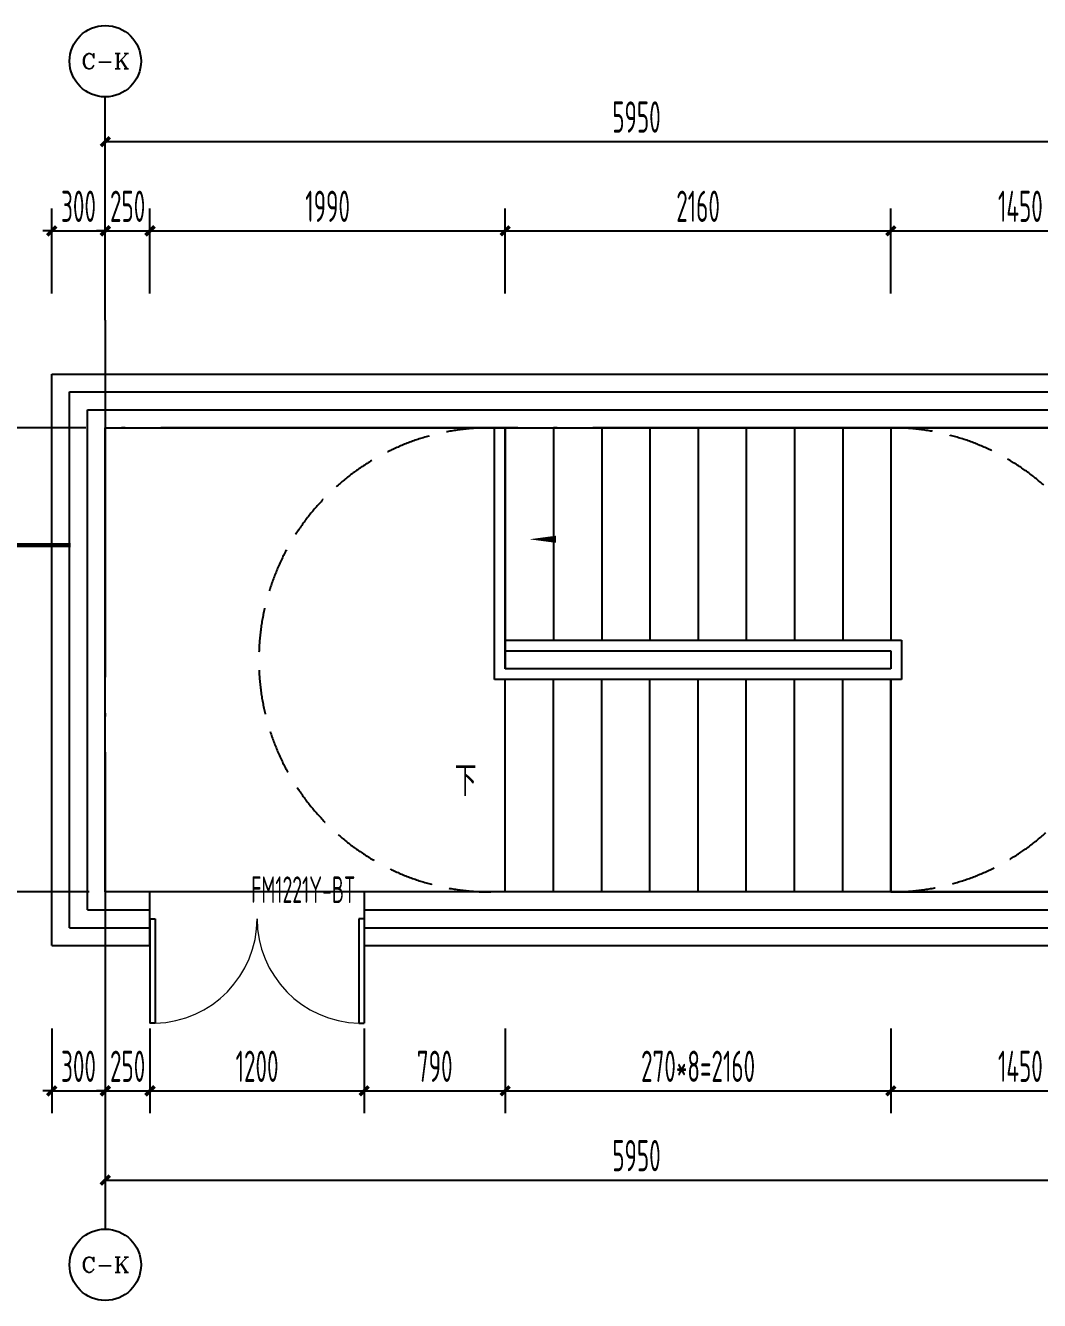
# Model space of a CAD drawing. Extents: x -473190 to 2138458, y -81875 to 2633646.
# Drawn here: x 1313218 to 1318897, y -76023 to -68883 of the extents above; entities that cross this region are included whole.
import ezdxf
from ezdxf.enums import TextEntityAlignment as Align

# ---------------------------------------------------------------- set-up
doc = ezdxf.new("R2010")
doc.units = 0
doc.header["$LTSCALE"] = 1000
doc.linetypes.add('DASH', pattern=[0.35, 0.25, -0.1])
doc.linetypes.add('DOTE', pattern=[2.42, 2, -0.2, 0.02, -0.2])
for name, color, linetype in [('A-DIM_SYMB', 3, 'Continuous'), ('A-PUB_TEXT', 7, 'Continuous'), ('A-STAIR', 3, 'Continuous'), ('AXIS', 3, 'Continuous'), ('AXIS_TEXT', 7, 'Continuous'), ('CURTWALL', 4, 'Continuous'), ('DIM_SYMB', 3, 'Continuous'), ('DOOR_FIRE', 4, 'Continuous'), ('DOOR_FIRE_TEXT', 7, 'Continuous'), ('DOTE', 1, 'DOTE'), ('PUB_DIM', 3, 'Continuous'), ('STAIR', 2, 'Continuous')]:
    doc.layers.add(name, color=color, linetype=linetype)
doc.styles.add('_TCH_AXIS', font='COMPLEX', dxfattribs={"bigfont": 'GBCBIG'})
doc.styles.add('_TCH_DIM', font='SIMPLEX', dxfattribs={"bigfont": 'GBCBIG'})
doc.styles.add('_TCH_DIM_T3', font='tssdeng.shx', dxfattribs={"width": 0.564706, "bigfont": '@@@tssdchn.shx'})
doc.styles.add('_TCH_WINDOW', font='tssdeng.shx', dxfattribs={"width": 0.8, "height": 3.5, "bigfont": 'tssdchn.shx'})
doc.styles.add('COMPLEX', font='COMPLEX.shx', dxfattribs={"width": 0.65})
doc.dimstyles.new('_TCH_ARCH&&50', dxfattribs={"dimtxt": 175, "dimasz": 50, "dimexe": 125, "dimexo": 150, "dimgap": 50, "dimtad": 1, "dimdec": 0, "dimzin": 0, "dimdsep": 46, "dimtxsty": '_TCH_DIM_T3', "dimblk": 'ARCHTICK', "dimcen": 0.09, "dimclrt": 7, "dimazin": 2, "dimtfac": 1, "dimtdec": 0, "dimtix": 1, "dimtmove": 2, "dimatfit": 3, "dimfxl": 0, "dimtolj": 1, "dimtzin": 0, "dimarcsym": 0})

# ---------------------------------------------------------------- blocks, each defined once
blk = doc.blocks.new('_ArchTick')
at = {"color": 0, "linetype": 'ByBlock', "const_width": 0.4}
blk.add_lwpolyline([(-0.5, -0.5), (0.5, 0.5)], dxfattribs=at)
blk = doc.blocks.new('*D2364')
at = {"layer": 'Defpoints', "color": 0, "transparency": 16777216}
for p in [(1313365.2, -74349.2), (1313665.2, -74349.2), (1313665.2, -74849.2)]:
    blk.add_point(p, dxfattribs=at)
at = {"layer": 'PUB_DIM', "color": 0, "lineweight": -2, "transparency": 16777216}
for p, q in [((1313365.2, -74499.2), (1313365.2, -74974.2)), ((1313665.2, -74499.2), (1313665.2, -74974.2)), ((1313365.2, -74849.2), (1313315.2, -74849.2)), ((1313365.2, -74849.2), (1313665.2, -74849.2)), ((1313665.2, -74849.2), (1313715.2, -74849.2))]:
    blk.add_line(p, q, dxfattribs=at)
at = {"layer": 'PUB_DIM', "color": 0, "lineweight": -2, "transparency": 16777216, "xscale": 50, "yscale": 50, "zscale": 50}
blk.add_blockref('_ArchTick', (1313365.2, -74849.2), dxfattribs=at)
at = {"layer": 'PUB_DIM', "color": 0, "lineweight": -2, "transparency": 16777216, "xscale": 50, "yscale": 50, "zscale": 50, "rotation": 180}
blk.add_blockref('_ArchTick', (1313665.2, -74849.2), dxfattribs=at)
at = {"layer": 'PUB_DIM', "color": 7, "transparency": 16777216, "insert": (1313515.2, -74711.7), "char_height": 175, "attachment_point": 5, "style": '_TCH_DIM_T3'}
blk.add_mtext('\\A1;300', dxfattribs=at)
blk = doc.blocks.new('*D2365')
at = {"layer": 'Defpoints', "color": 0, "transparency": 16777216}
for p in [(1313665.2, -74349.2), (1313915.2, -74349.2), (1313915.2, -74849.2)]:
    blk.add_point(p, dxfattribs=at)
at = {"layer": 'PUB_DIM', "color": 0, "lineweight": -2, "transparency": 16777216}
for p, q in [((1313665.2, -74499.2), (1313665.2, -74974.2)), ((1313915.2, -74499.2), (1313915.2, -74974.2)), ((1313665.2, -74849.2), (1313615.2, -74849.2)), ((1313665.2, -74849.2), (1313915.2, -74849.2)), ((1313915.2, -74849.2), (1313965.2, -74849.2))]:
    blk.add_line(p, q, dxfattribs=at)
at = {"layer": 'PUB_DIM', "color": 0, "lineweight": -2, "transparency": 16777216, "xscale": 50, "yscale": 50, "zscale": 50}
blk.add_blockref('_ArchTick', (1313665.2, -74849.2), dxfattribs=at)
at = {"layer": 'PUB_DIM', "color": 0, "lineweight": -2, "transparency": 16777216, "xscale": 50, "yscale": 50, "zscale": 50, "rotation": 180}
blk.add_blockref('_ArchTick', (1313915.2, -74849.2), dxfattribs=at)
at = {"layer": 'PUB_DIM', "color": 7, "transparency": 16777216, "insert": (1313790.2, -74711.7), "char_height": 175, "attachment_point": 5, "style": '_TCH_DIM_T3'}
blk.add_mtext('\\A1;250', dxfattribs=at)
blk = doc.blocks.new('*D2366')
at = {"layer": 'Defpoints', "color": 0, "transparency": 16777216}
for p in [(1313915.2, -74349.2), (1315115.2, -74349.2), (1315115.2, -74849.2)]:
    blk.add_point(p, dxfattribs=at)
at = {"layer": 'PUB_DIM', "color": 0, "lineweight": -2, "transparency": 16777216}
for p, q in [((1313915.2, -74499.2), (1313915.2, -74974.2)), ((1315115.2, -74499.2), (1315115.2, -74974.2)), ((1313915.2, -74849.2), (1315115.2, -74849.2))]:
    blk.add_line(p, q, dxfattribs=at)
at = {"layer": 'PUB_DIM', "color": 0, "lineweight": -2, "transparency": 16777216, "xscale": 50, "yscale": 50, "zscale": 50, "rotation": 180}
blk.add_blockref('_ArchTick', (1313915.2, -74849.2), dxfattribs=at)
at = {"layer": 'PUB_DIM', "color": 0, "lineweight": -2, "transparency": 16777216, "xscale": 50, "yscale": 50, "zscale": 50}
blk.add_blockref('_ArchTick', (1315115.2, -74849.2), dxfattribs=at)
at = {"layer": 'PUB_DIM', "color": 7, "transparency": 16777216, "insert": (1314515.2, -74711.7), "char_height": 175, "attachment_point": 5, "style": '_TCH_DIM_T3'}
blk.add_mtext('\\A1;1200', dxfattribs=at)
blk = doc.blocks.new('*D2367')
at = {"layer": 'Defpoints', "color": 0, "transparency": 16777216}
for p in [(1315115.2, -74349.2), (1315905.2, -74349.2), (1315905.2, -74849.2)]:
    blk.add_point(p, dxfattribs=at)
at = {"layer": 'PUB_DIM', "color": 0, "lineweight": -2, "transparency": 16777216}
for p, q in [((1315115.2, -74499.2), (1315115.2, -74974.2)), ((1315905.2, -74499.2), (1315905.2, -74974.2)), ((1315115.2, -74849.2), (1315905.2, -74849.2))]:
    blk.add_line(p, q, dxfattribs=at)
at = {"layer": 'PUB_DIM', "color": 0, "lineweight": -2, "transparency": 16777216, "xscale": 50, "yscale": 50, "zscale": 50, "rotation": 180}
blk.add_blockref('_ArchTick', (1315115.2, -74849.2), dxfattribs=at)
at = {"layer": 'PUB_DIM', "color": 0, "lineweight": -2, "transparency": 16777216, "xscale": 50, "yscale": 50, "zscale": 50}
blk.add_blockref('_ArchTick', (1315905.2, -74849.2), dxfattribs=at)
at = {"layer": 'PUB_DIM', "color": 7, "transparency": 16777216, "insert": (1315510.2, -74711.7), "char_height": 175, "attachment_point": 5, "style": '_TCH_DIM_T3'}
blk.add_mtext('\\A1;790', dxfattribs=at)
blk = doc.blocks.new('*D2368')
at = {"layer": 'Defpoints', "color": 0, "transparency": 16777216}
for p in [(1315905.2, -74349.2), (1318065.2, -74349.2), (1318065.2, -74849.2)]:
    blk.add_point(p, dxfattribs=at)
at = {"layer": 'PUB_DIM', "color": 0, "lineweight": -2, "transparency": 16777216}
for p, q in [((1315905.2, -74499.2), (1315905.2, -74974.2)), ((1318065.2, -74499.2), (1318065.2, -74974.2)), ((1315905.2, -74849.2), (1318065.2, -74849.2))]:
    blk.add_line(p, q, dxfattribs=at)
at = {"layer": 'PUB_DIM', "color": 0, "lineweight": -2, "transparency": 16777216, "xscale": 50, "yscale": 50, "zscale": 50, "rotation": 180}
blk.add_blockref('_ArchTick', (1315905.2, -74849.2), dxfattribs=at)
at = {"layer": 'PUB_DIM', "color": 0, "lineweight": -2, "transparency": 16777216, "xscale": 50, "yscale": 50, "zscale": 50}
blk.add_blockref('_ArchTick', (1318065.2, -74849.2), dxfattribs=at)
at = {"layer": 'PUB_DIM', "color": 7, "transparency": 16777216, "insert": (1316985.2, -74711.7), "char_height": 175, "attachment_point": 5, "style": '_TCH_DIM_T3'}
blk.add_mtext('\\A1;270*8=2160', dxfattribs=at)
blk = doc.blocks.new('*D2369')
at = {"layer": 'Defpoints', "color": 0, "transparency": 16777216}
for p in [(1318065.2, -74349.2), (1319515.2, -74349.2), (1319515.2, -74849.2)]:
    blk.add_point(p, dxfattribs=at)
at = {"layer": 'PUB_DIM', "color": 0, "lineweight": -2, "transparency": 16777216}
for p, q in [((1318065.2, -74499.2), (1318065.2, -74974.2)), ((1319515.2, -74499.2), (1319515.2, -74974.2)), ((1318065.2, -74849.2), (1319515.2, -74849.2))]:
    blk.add_line(p, q, dxfattribs=at)
at = {"layer": 'PUB_DIM', "color": 0, "lineweight": -2, "transparency": 16777216, "xscale": 50, "yscale": 50, "zscale": 50, "rotation": 180}
blk.add_blockref('_ArchTick', (1318065.2, -74849.2), dxfattribs=at)
at = {"layer": 'PUB_DIM', "color": 0, "lineweight": -2, "transparency": 16777216, "xscale": 50, "yscale": 50, "zscale": 50}
blk.add_blockref('_ArchTick', (1319515.2, -74849.2), dxfattribs=at)
at = {"layer": 'PUB_DIM', "color": 7, "transparency": 16777216, "insert": (1318790.2, -74711.7), "char_height": 175, "attachment_point": 5, "style": '_TCH_DIM_T3'}
blk.add_mtext('\\A1;1450', dxfattribs=at)
blk = doc.blocks.new('*D2375')
at = {"layer": 'Defpoints', "color": 0, "transparency": 16777216}
for p in [(1313665.2, -70033.5), (1313365.2, -70533.5), (1313665.2, -70533.5)]:
    blk.add_point(p, dxfattribs=at)
at = {"layer": 'PUB_DIM', "color": 0, "lineweight": -2, "transparency": 16777216}
for p, q in [((1313365.2, -70383.5), (1313365.2, -69908.5)), ((1313665.2, -70383.5), (1313665.2, -69908.5)), ((1313365.2, -70033.5), (1313315.2, -70033.5)), ((1313365.2, -70033.5), (1313665.2, -70033.5)), ((1313665.2, -70033.5), (1313715.2, -70033.5))]:
    blk.add_line(p, q, dxfattribs=at)
at = {"layer": 'PUB_DIM', "color": 0, "lineweight": -2, "transparency": 16777216, "xscale": 50, "yscale": 50, "zscale": 50}
blk.add_blockref('_ArchTick', (1313365.2, -70033.5), dxfattribs=at)
at = {"layer": 'PUB_DIM', "color": 0, "lineweight": -2, "transparency": 16777216, "xscale": 50, "yscale": 50, "zscale": 50, "rotation": 180}
blk.add_blockref('_ArchTick', (1313665.2, -70033.5), dxfattribs=at)
at = {"layer": 'PUB_DIM', "color": 7, "transparency": 16777216, "insert": (1313515.2, -69896), "char_height": 175, "attachment_point": 5, "style": '_TCH_DIM_T3'}
blk.add_mtext('\\A1;300', dxfattribs=at)
blk = doc.blocks.new('*D2376')
at = {"layer": 'Defpoints', "color": 0, "transparency": 16777216}
for p in [(1313915.2, -70033.5), (1313665.2, -70533.5), (1313915.2, -70533.5)]:
    blk.add_point(p, dxfattribs=at)
at = {"layer": 'PUB_DIM', "color": 0, "lineweight": -2, "transparency": 16777216}
for p, q in [((1313665.2, -70383.5), (1313665.2, -69908.5)), ((1313915.2, -70383.5), (1313915.2, -69908.5)), ((1313665.2, -70033.5), (1313615.2, -70033.5)), ((1313665.2, -70033.5), (1313915.2, -70033.5)), ((1313915.2, -70033.5), (1313965.2, -70033.5))]:
    blk.add_line(p, q, dxfattribs=at)
at = {"layer": 'PUB_DIM', "color": 0, "lineweight": -2, "transparency": 16777216, "xscale": 50, "yscale": 50, "zscale": 50}
blk.add_blockref('_ArchTick', (1313665.2, -70033.5), dxfattribs=at)
at = {"layer": 'PUB_DIM', "color": 0, "lineweight": -2, "transparency": 16777216, "xscale": 50, "yscale": 50, "zscale": 50, "rotation": 180}
blk.add_blockref('_ArchTick', (1313915.2, -70033.5), dxfattribs=at)
at = {"layer": 'PUB_DIM', "color": 7, "transparency": 16777216, "insert": (1313790.2, -69896), "char_height": 175, "attachment_point": 5, "style": '_TCH_DIM_T3'}
blk.add_mtext('\\A1;250', dxfattribs=at)
blk = doc.blocks.new('*D2377')
at = {"layer": 'Defpoints', "color": 0, "transparency": 16777216}
for p in [(1315905.2, -70033.5), (1313915.2, -70533.5), (1315905.2, -70533.5)]:
    blk.add_point(p, dxfattribs=at)
at = {"layer": 'PUB_DIM', "color": 0, "lineweight": -2, "transparency": 16777216}
for p, q in [((1313915.2, -70383.5), (1313915.2, -69908.5)), ((1315905.2, -70383.5), (1315905.2, -69908.5)), ((1313915.2, -70033.5), (1315905.2, -70033.5))]:
    blk.add_line(p, q, dxfattribs=at)
at = {"layer": 'PUB_DIM', "color": 0, "lineweight": -2, "transparency": 16777216, "xscale": 50, "yscale": 50, "zscale": 50, "rotation": 180}
blk.add_blockref('_ArchTick', (1313915.2, -70033.5), dxfattribs=at)
at = {"layer": 'PUB_DIM', "color": 0, "lineweight": -2, "transparency": 16777216, "xscale": 50, "yscale": 50, "zscale": 50}
blk.add_blockref('_ArchTick', (1315905.2, -70033.5), dxfattribs=at)
at = {"layer": 'PUB_DIM', "color": 7, "transparency": 16777216, "insert": (1314910.2, -69896), "char_height": 175, "attachment_point": 5, "style": '_TCH_DIM_T3'}
blk.add_mtext('\\A1;1990', dxfattribs=at)
blk = doc.blocks.new('*D2378')
at = {"layer": 'Defpoints', "color": 0, "transparency": 16777216}
for p in [(1318065.2, -70033.5), (1315905.2, -70533.5), (1318065.2, -70533.5)]:
    blk.add_point(p, dxfattribs=at)
at = {"layer": 'PUB_DIM', "color": 0, "lineweight": -2, "transparency": 16777216}
for p, q in [((1315905.2, -70383.5), (1315905.2, -69908.5)), ((1318065.2, -70383.5), (1318065.2, -69908.5)), ((1315905.2, -70033.5), (1318065.2, -70033.5))]:
    blk.add_line(p, q, dxfattribs=at)
at = {"layer": 'PUB_DIM', "color": 0, "lineweight": -2, "transparency": 16777216, "xscale": 50, "yscale": 50, "zscale": 50, "rotation": 180}
blk.add_blockref('_ArchTick', (1315905.2, -70033.5), dxfattribs=at)
at = {"layer": 'PUB_DIM', "color": 0, "lineweight": -2, "transparency": 16777216, "xscale": 50, "yscale": 50, "zscale": 50}
blk.add_blockref('_ArchTick', (1318065.2, -70033.5), dxfattribs=at)
at = {"layer": 'PUB_DIM', "color": 7, "transparency": 16777216, "insert": (1316985.2, -69896), "char_height": 175, "attachment_point": 5, "style": '_TCH_DIM_T3'}
blk.add_mtext('\\A1;2160', dxfattribs=at)
blk = doc.blocks.new('*D2379')
at = {"layer": 'Defpoints', "color": 0, "transparency": 16777216}
for p in [(1319515.2, -70033.5), (1318065.2, -70533.5), (1319515.2, -70533.5)]:
    blk.add_point(p, dxfattribs=at)
at = {"layer": 'PUB_DIM', "color": 0, "lineweight": -2, "transparency": 16777216}
for p, q in [((1318065.2, -70383.5), (1318065.2, -69908.5)), ((1319515.2, -70383.5), (1319515.2, -69908.5)), ((1318065.2, -70033.5), (1319515.2, -70033.5))]:
    blk.add_line(p, q, dxfattribs=at)
at = {"layer": 'PUB_DIM', "color": 0, "lineweight": -2, "transparency": 16777216, "xscale": 50, "yscale": 50, "zscale": 50, "rotation": 180}
blk.add_blockref('_ArchTick', (1318065.2, -70033.5), dxfattribs=at)
at = {"layer": 'PUB_DIM', "color": 0, "lineweight": -2, "transparency": 16777216, "xscale": 50, "yscale": 50, "zscale": 50}
blk.add_blockref('_ArchTick', (1319515.2, -70033.5), dxfattribs=at)
at = {"layer": 'PUB_DIM', "color": 7, "transparency": 16777216, "insert": (1318790.2, -69896), "char_height": 175, "attachment_point": 5, "style": '_TCH_DIM_T3'}
blk.add_mtext('\\A1;1450', dxfattribs=at)
blk = doc.blocks.new('*D2395')
at = {"layer": 'Defpoints', "color": 0, "transparency": 16777216}
for p in [(1319615.2, -69533.5), (1313665.2, -70533.5), (1319615.2, -70533.5)]:
    blk.add_point(p, dxfattribs=at)
at = {"layer": 'PUB_DIM', "color": 0, "lineweight": -2, "transparency": 16777216}
for p, q in [((1313665.2, -70383.5), (1313665.2, -69408.5)), ((1319615.2, -70383.5), (1319615.2, -69408.5)), ((1313665.2, -69533.5), (1319615.2, -69533.5))]:
    blk.add_line(p, q, dxfattribs=at)
at = {"layer": 'PUB_DIM', "color": 0, "lineweight": -2, "transparency": 16777216, "xscale": 50, "yscale": 50, "zscale": 50, "rotation": 180}
blk.add_blockref('_ArchTick', (1313665.2, -69533.5), dxfattribs=at)
at = {"layer": 'PUB_DIM', "color": 0, "lineweight": -2, "transparency": 16777216, "xscale": 50, "yscale": 50, "zscale": 50}
blk.add_blockref('_ArchTick', (1319615.2, -69533.5), dxfattribs=at)
at = {"layer": 'PUB_DIM', "color": 7, "transparency": 16777216, "insert": (1316640.2, -69396), "char_height": 175, "attachment_point": 5, "style": '_TCH_DIM_T3'}
blk.add_mtext('\\A1;5950', dxfattribs=at)
blk = doc.blocks.new('*D2397')
at = {"layer": 'Defpoints', "color": 0, "transparency": 16777216}
for p in [(1313665.2, -74349.2), (1319615.2, -74349.2), (1319615.2, -75349.2)]:
    blk.add_point(p, dxfattribs=at)
at = {"layer": 'PUB_DIM', "color": 0, "lineweight": -2, "transparency": 16777216}
for p, q in [((1313665.2, -74499.2), (1313665.2, -75474.2)), ((1319615.2, -74499.2), (1319615.2, -75474.2)), ((1313665.2, -75349.2), (1319615.2, -75349.2))]:
    blk.add_line(p, q, dxfattribs=at)
at = {"layer": 'PUB_DIM', "color": 0, "lineweight": -2, "transparency": 16777216, "xscale": 50, "yscale": 50, "zscale": 50, "rotation": 180}
blk.add_blockref('_ArchTick', (1313665.2, -75349.2), dxfattribs=at)
at = {"layer": 'PUB_DIM', "color": 0, "lineweight": -2, "transparency": 16777216, "xscale": 50, "yscale": 50, "zscale": 50}
blk.add_blockref('_ArchTick', (1319615.2, -75349.2), dxfattribs=at)
at = {"layer": 'PUB_DIM', "color": 7, "transparency": 16777216, "insert": (1316640.2, -75211.7), "char_height": 175, "attachment_point": 5, "style": '_TCH_DIM_T3'}
blk.add_mtext('\\A1;5950', dxfattribs=at)
blk = doc.blocks.new('$DorLib2D$00000002')
for p, q in [((-0.5, 0), (-0.5, 0.4875)), ((-0.475, 0.4875), (-0.5, 0.4875)), ((-0.475, 0), (-0.475, 0.4875)), ((0.475, 0), (0.475, 0.4875)), ((0.475, 0.4875), (0.5, 0.4875)), ((0.5, 0), (0.5, 0.4875)), ((-0.5, 0), (-0.475, 0)), ((0.5, 0), (0.475, 0))]:
    blk.add_line(p, q)
at = {"lineweight": 13}
for centre, start, end in [((-0.4875, 0), 0, 88.53072), ((0.4875, 0), 91.46928, 180)]:
    blk.add_arc(centre, 0.4875, start, end, dxfattribs=at)
blk = doc.blocks.new('_AXISO')
blk.add_circle((0, 0), 0.5)
at = {"layer": 'AXIS_TEXT', "style": 'COMPLEX', "width": 1.041667}
blk.add_attdef('A', text='', height=0.56, dxfattribs=at).set_placement((-0.25, -0.28), (0.25, -0.28), align=Align.FIT)

msp = doc.modelspace()

# ---------------------------------------------------------------- linework, layer by layer
at = {"layer": 'A-DIM_SYMB'}
msp.add_lwpolyline([(1315770.2, -73110.5, 0, 0, 0), (1318790.2, -73110.5, 0, 0, 0), (1318790.2, -71760.5, 0, 0, 0), (1316040.2, -71760.5, 0, 40, 0), (1316190.2, -71760.5, 0, 0, 0)], format="xyseb", dxfattribs=at)
at = {"layer": 'A-STAIR'}
for p, q in [((1315845.2, -72545.5), (1315845.2, -71135.5)), ((1315845.2, -71135.5), (1315905.2, -71135.5)), ((1315905.2, -71135.5), (1318065.2, -71135.5)), ((1315905.2, -71135.5), (1315905.2, -72325.5)), ((1315905.2, -72485.5), (1315905.2, -71135.5)), ((1316175.2, -71135.5), (1316175.2, -72325.5)), ((1316445.2, -71135.5), (1316445.2, -72325.5)), ((1316715.2, -71135.5), (1316715.2, -72325.5)), ((1316985.2, -71135.5), (1316985.2, -72325.5)), ((1317255.2, -71135.5), (1317255.2, -72325.5)), ((1317525.2, -71135.5), (1317525.2, -72325.5)), ((1317795.2, -71135.5), (1317795.2, -72325.5)), ((1318065.2, -71135.5), (1318065.2, -72325.5)), ((1319515.2, -71135.5), (1318065.2, -71135.5)), ((1318065.2, -71135.5), (1318065.2, -72325.5)), ((1315905.2, -72325.5), (1315905.2, -72385.5)), ((1315905.2, -72325.5), (1318125.2, -72325.5)), ((1315905.2, -72325.5), (1315905.2, -72385.5)), ((1315905.2, -72385.5), (1318065.2, -72385.5)), ((1315905.2, -72385.5), (1318065.2, -72385.5)), ((1315905.2, -72385.5), (1315905.2, -72485.5)), ((1318065.2, -72385.5), (1318065.2, -72485.5)), ((1318065.2, -72385.5), (1318065.2, -72485.5)), ((1318125.2, -72325.5), (1318125.2, -72545.5)), ((1318065.2, -72485.5), (1315905.2, -72485.5)), ((1318065.2, -72485.5), (1315905.2, -72485.5)), ((1318125.2, -72545.5), (1315845.2, -72545.5)), ((1315905.2, -73735.5), (1315905.2, -72545.5)), ((1316175.2, -73735.5), (1316175.2, -72545.5)), ((1316445.2, -73735.5), (1316445.2, -72545.5)), ((1316715.2, -73735.5), (1316715.2, -72545.5)), ((1316985.2, -73735.5), (1316985.2, -72545.5)), ((1317255.2, -73735.5), (1317255.2, -72545.5)), ((1317525.2, -73735.5), (1317525.2, -72545.5)), ((1317795.2, -73735.5), (1317795.2, -72545.5)), ((1318065.2, -73735.5), (1318065.2, -72545.5)), ((1318065.2, -72545.5), (1318065.2, -73735.5)), ((1318065.2, -73735.5), (1315905.2, -73735.5)), ((1318065.2, -73735.5), (1319515.2, -73735.5))]:
    msp.add_line(p, q, dxfattribs=at)
at = {"layer": 'AXIS'}
for p, q in [((1313665.2, -70533.5), (1313665.2, -69283.5)), ((1313665.2, -74349.2), (1313665.2, -75623.1))]:
    msp.add_line(p, q, dxfattribs=at)
at = {"layer": 'CURTWALL'}
for p, q in [((1313365.2, -70835.5), (1319515.2, -70835.5)), ((1313365.2, -74035.5), (1313365.2, -70835.5)), ((1313465.2, -70935.5), (1319515.2, -70935.5)), ((1313465.2, -73935.5), (1313465.2, -70935.5)), ((1313565.2, -71035.5), (1319515.2, -71035.5)), ((1313565.2, -73835.5), (1313565.2, -71035.5)), ((1313665.2, -71135.5), (1319515.2, -71135.5)), ((1313665.2, -73735.5), (1313665.2, -71135.5)), ((1313915.2, -73735.5), (1313665.2, -73735.5)), ((1313915.2, -74035.5), (1313915.2, -73735.5)), ((1319615.2, -73735.5), (1315115.2, -73735.5)), ((1315115.2, -73735.5), (1315115.2, -74035.5)), ((1313565.2, -73835.5), (1313915.2, -73835.5)), ((1315115.2, -73835.5), (1319615.2, -73835.5)), ((1313465.2, -73935.5), (1313915.2, -73935.5)), ((1315115.2, -73935.5), (1319615.2, -73935.5)), ((1313365.2, -74035.5), (1313915.2, -74035.5)), ((1315115.2, -74035.5), (1319615.2, -74035.5))]:
    msp.add_line(p, q, dxfattribs=at)
at = {"layer": 'DIM_SYMB', "const_width": 25}
msp.add_lwpolyline([(1312971.7, -71493.1), (1312971.7, -71793.1), (1313471.7, -71793.1)], dxfattribs=at)
at = {"layer": 'DOTE'}
for p, q in [((1313665.2, -70533.5), (1313665.2, -74349.2)), ((1320815.5, -71135.5), (1313121.2, -71135.5)), ((1320615.2, -73735.5), (1313121.2, -73735.5)), ((1320815.5, -73735.5), (1313121.2, -73735.5))]:
    msp.add_line(p, q, dxfattribs=at)
at = {"layer": 'STAIR', "color": 9, "linetype": 'DASH'}
for centre, start, end in [((1315825.2, -72435.5), 90, 270), ((1315825.2, -72435.5), 90, 270), ((1318065.2, -72435.5), 270, 90), ((1318065.2, -72435.5), 270, 90)]:
    msp.add_arc(centre, 1300, start, end, dxfattribs=at)

# ---------------------------------------------------------------- block references
at = {"layer": 'AXIS'}
ref = msp.add_blockref('_AXISO', (1313665.2, -69083.5), dxfattribs=dict(at, xscale=400, yscale=400, zscale=400))
ref.add_attrib('A', 'C-K', dxfattribs={"layer": 'AXIS_TEXT', "height": 84.9, "style": '_TCH_AXIS'}).set_placement((1313531.8, -69125.9), (1313798.6, -69125.9), align=Align.FIT)
ref = msp.add_blockref('_AXISO', (1313665.2, -75823.1), dxfattribs=dict(at, xscale=400, yscale=400, zscale=400))
ref.add_attrib('A', 'C-K', dxfattribs={"layer": 'AXIS_TEXT', "height": 84.9, "style": '_TCH_AXIS'}).set_placement((1313531.8, -75865.5), (1313798.6, -75865.5), align=Align.FIT)
at = {"layer": 'DOOR_FIRE'}
ref = msp.add_blockref('$DorLib2D$00000002', (1314515.2, -73885.5), dxfattribs=dict(at, xscale=-1200, yscale=-1200, zscale=300, rotation=359.9999994310592))
ref.add_attrib('A', 'FM1221Y-BT', (1314482, -73796.9), dxfattribs={"layer": 'DOOR_FIRE_TEXT', "height": 148.75, "rotation": 360, "style": '_TCH_WINDOW', "width": 0.564706})

# ---------------------------------------------------------------- texts
at = {"layer": 'A-PUB_TEXT', "style": '_TCH_DIM'}
msp.add_text('下', height=168.8, dxfattribs=at).set_placement((1315622.7, -73198))

# ---------------------------------------------------------------- dimensions: what is measured, and where the dimension line sits
at = {"layer": 'PUB_DIM'}
for p1, p2, distance, picture, middle in [((1313665.2, -70533.5), (1319615.2, -70533.5), 1000, '*D2395', (1316640.2, -69396)), ((1313365.2, -70533.5), (1313665.2, -70533.5), 500, '*D2375', (1313515.2, -69896)), ((1313665.2, -70533.5), (1313915.2, -70533.5), 500, '*D2376', (1313790.2, -69896)), ((1313915.2, -70533.5), (1315905.2, -70533.5), 500, '*D2377', (1314910.2, -69896)), ((1315905.2, -70533.5), (1318065.2, -70533.5), 500, '*D2378', (1316985.2, -69896)), ((1318065.2, -70533.5), (1319515.2, -70533.5), 500, '*D2379', (1318790.2, -69896)), ((1313365.2, -74349.2), (1313665.2, -74349.2), -500, '*D2364', (1313515.2, -74711.7)), ((1313665.2, -74349.2), (1313915.2, -74349.2), -500, '*D2365', (1313790.2, -74711.7)), ((1313665.2, -74349.2), (1319615.2, -74349.2), -1000, '*D2397', (1316640.2, -75211.7)), ((1313915.2, -74349.2), (1315115.2, -74349.2), -500, '*D2366', (1314515.2, -74711.7)), ((1315115.2, -74349.2), (1315905.2, -74349.2), -500, '*D2367', (1315510.2, -74711.7)), ((1318065.2, -74349.2), (1319515.2, -74349.2), -500, '*D2369', (1318790.2, -74711.7))]:
    dim = msp.add_aligned_dim(p1=p1, p2=p2, distance=distance, dimstyle='_TCH_ARCH&&50', dxfattribs=at)
    dim.commit()
    dim.dimension.update_dxf_attribs({"geometry": picture, "text_midpoint": middle})
dim = msp.add_aligned_dim(p1=(1315905.2, -74349.2), p2=(1318065.2, -74349.2), distance=-500, text='270*8=2160', dimstyle='_TCH_ARCH&&50', dxfattribs=at)
dim.commit()
dim.dimension.update_dxf_attribs({"geometry": '*D2368', "text_midpoint": (1316985.2, -74711.7)})

doc.saveas('drawing.dxf')
